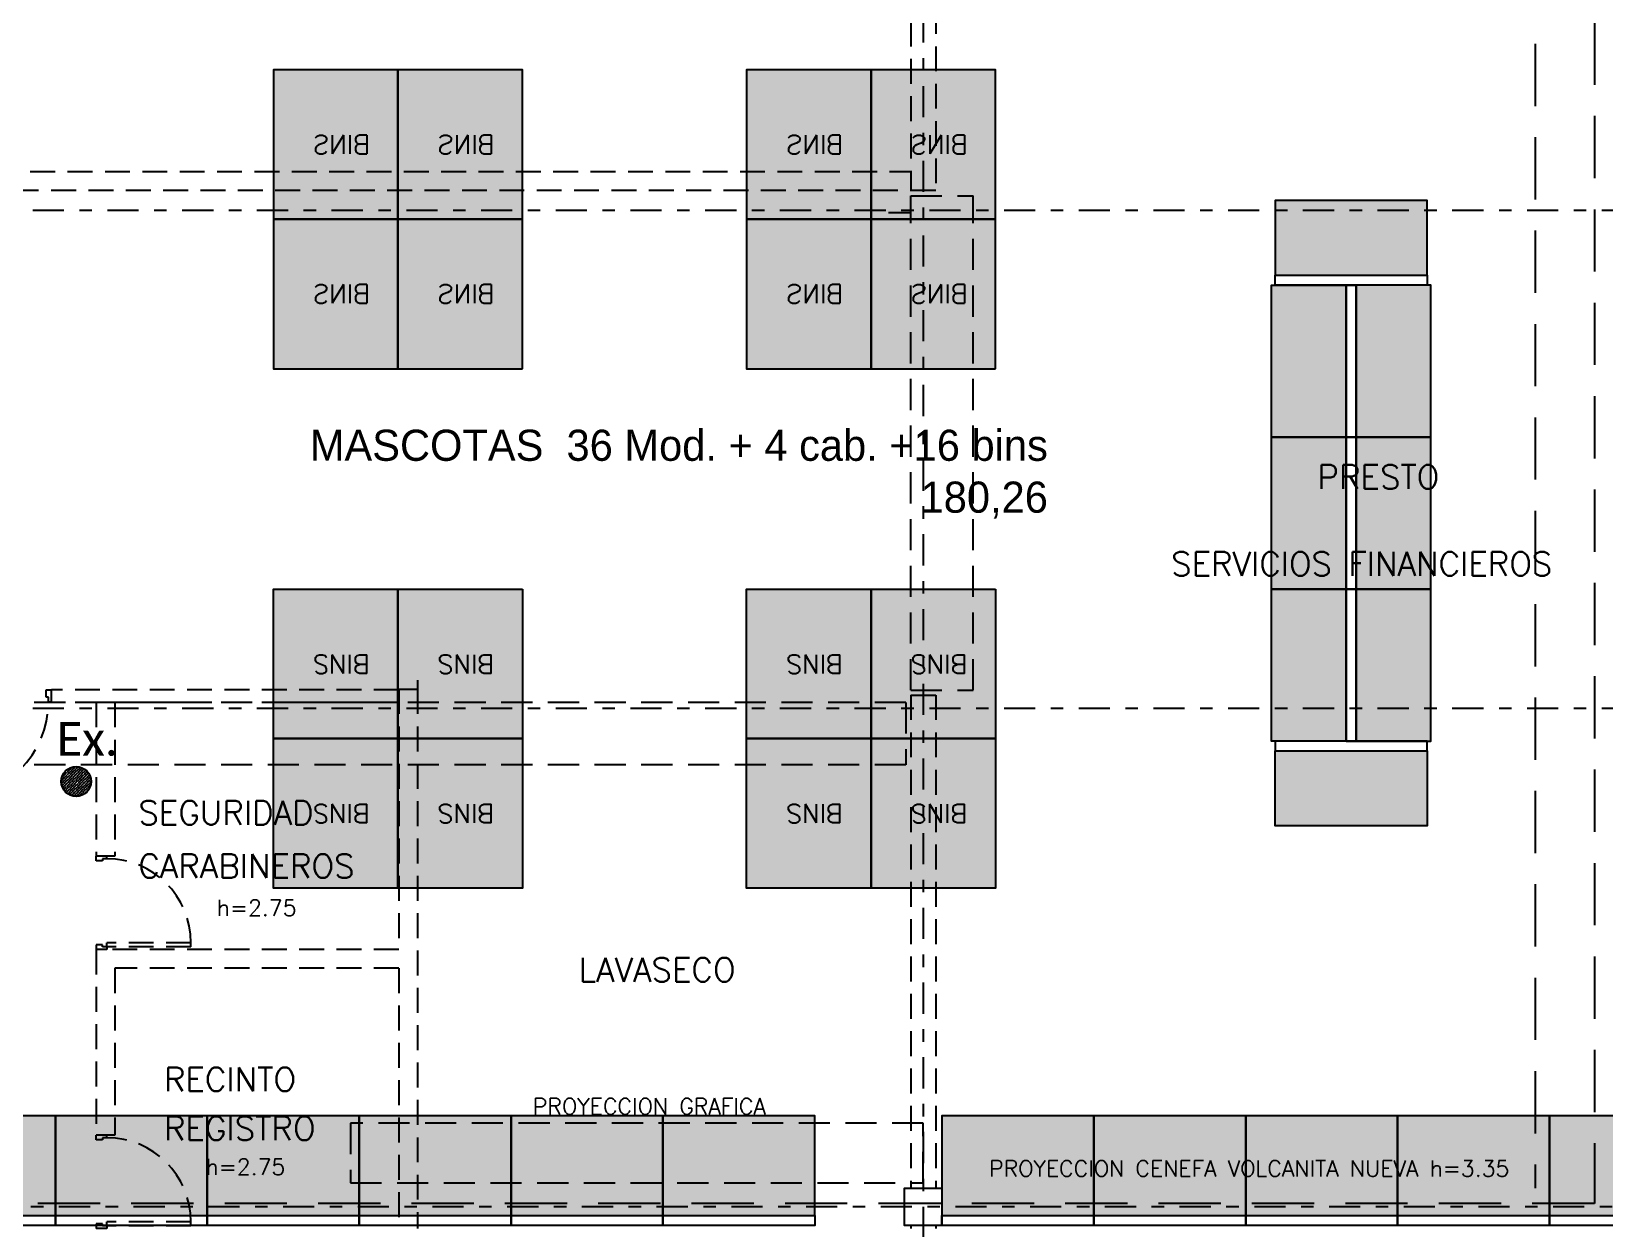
# Model space of a CAD drawing. Header units: millimetres. Extents: x 340 to 1003762, y 22 to 362022.
# Drawn here: x 444.99 to 457.62, y 34.17 to 43.78 of the extents above; entities that cross this region are included whole.
import ezdxf
from ezdxf.enums import TextEntityAlignment as Align
from ezdxf.xclip import XClip

# ---------------------------------------------------------------- set-up
doc = ezdxf.new("R2010")
doc.units = ezdxf.units.MM
doc.header["$XCLIPFRAME"] = 0
for name, pattern in [('LSBB_P_002 - PLANTA 1° NIVEL SALA DE VENTAS$0$000_ALTILLO PROPUESTA$0$HIDDEN', [0.375, 0.25, -0.125]), ('LSBB_P_002 - PLANTA 1° NIVEL SALA DE VENTAS$0$DASHDOT2', [0.5, 0.25, -0.125, 0, -0.125]), ('LSBB_P_002 - PLANTA 1° NIVEL SALA DE VENTAS$0$DASHED', [0.75, 0.5, -0.25]), ('LSBB_P_002 - PLANTA 1° NIVEL SALA DE VENTAS$0$HIDDEN', [0.375, 0.25, -0.125])]:
    doc.linetypes.add(name, pattern=pattern)
for name, color, linetype in [('LSBB_P_002 - PLANTA 1° NIVEL SALA DE VENTAS$0$A-DEMOLICIONES', 30, 'LSBB_P_002 - PLANTA 1° NIVEL SALA DE VENTAS$0$DASHED'), ('LSBB_P_002 - PLANTA 1° NIVEL SALA DE VENTAS$0$A-GONDOLAS', 1, 'Continuous'), ('LSBB_P_002 - PLANTA 1° NIVEL SALA DE VENTAS$0$A-LAYOUT', 7, 'Continuous'), ('LSBB_P_002 - PLANTA 1° NIVEL SALA DE VENTAS$0$A-SALA-HATCH-MASCOTA', 90, 'Continuous'), ('LSBB_P_002 - PLANTA 1° NIVEL SALA DE VENTAS$0$A-SALA-MUEB-ESPC', 1, 'Continuous'), ('LSBB_P_002 - PLANTA 1° NIVEL SALA DE VENTAS$0$A-TEXTO SV', 2, 'LSBB_P_002 - PLANTA 1° NIVEL SALA DE VENTAS$0$DASHDOT2'), ('LSBB_P_002 - PLANTA 1° NIVEL SALA DE VENTAS$0$CENEFA', 6, 'LSBB_P_002 - PLANTA 1° NIVEL SALA DE VENTAS$0$HIDDEN'), ('LSBB_P_002 - PLANTA 1° NIVEL SALA DE VENTAS$0$EJES', 8, 'LSBB_P_002 - PLANTA 1° NIVEL SALA DE VENTAS$0$DASHDOT2'), ('LSBB_P_002 - PLANTA 1° NIVEL SALA DE VENTAS$0$ESTRUCTURA', 5, 'Continuous'), ('LSBB_P_002 - PLANTA 1° NIVEL SALA DE VENTAS$0$MUROS', 5, 'Continuous'), ('LSBB_P_002 - PLANTA 1° NIVEL SALA DE VENTAS$0$N- EXTINTOR O RH', 1, 'Continuous'), ('LSBB_P_002 - PLANTA 1° NIVEL SALA DE VENTAS$0$TEXTO LAYOUT', 2, 'Continuous'), ('XREF', 7, 'Continuous')]:
    doc.layers.add(name, color=color, linetype=linetype)
doc.styles.add('LSBB_P_002 - PLANTA 1° NIVEL SALA DE VENTAS$0$1208_Sala de Ventas$0$ARQ', font='SIMPLEX.shx')
doc.styles.add('LSBB_P_002 - PLANTA 1° NIVEL SALA DE VENTAS$0$LAYOUT$0$REF-LAYOUT N+0.00 E 03$0$REF-LAYOUT N+0.00 E 02$0$Walmart_CENTURY GOTHIC', font='GOTHIC.TTF')
doc.styles.add('LSBB_P_002 - PLANTA 1° NIVEL SALA DE VENTAS$0$REF-LAYOUT-19$0$REF-LAYOUT-13$0$ROMANS', font='romans', dxfattribs={"height": 52})
doc.styles.add('LSBB_P_002 - PLANTA 1° NIVEL SALA DE VENTAS$0$ROMANS', font='romans')
doc.styles.add('LSBB_P_002 - PLANTA 1° NIVEL SALA DE VENTAS$0$STANDARD', font='txt')

# ---------------------------------------------------------------- blocks, each defined once
blk = doc.blocks.new('LSBB_P_002 - PLANTA 1° NIVEL SALA DE VENTAS$0$REF-LAYOUT N+0.00 E 03$0$REF-LAYOUT N+0.00 E 02$0$G. 122 X 80')
blk.add_hatch(color=256).paths.add_polyline_path([(6126.905, -1125.453), (6126.905, -1126.253), (6128.125, -1126.253), (6128.125, -1125.453)])
at = {"layer": 'LSBB_P_002 - PLANTA 1° NIVEL SALA DE VENTAS$0$A-GONDOLAS', "ltscale": 3}
for points in [[(6126.905, -1125.453), (6126.905, -1125.453), (6126.905, -1126.253), (6128.125, -1126.253), (6128.125, -1125.453), (6126.905, -1125.453)], [(6126.905, -1126.333), (6126.905, -1126.333), (6126.905, -1126.253), (6128.125, -1126.253), (6128.125, -1126.333), (6126.905, -1126.333)]]:
    blk.add_lwpolyline(points, dxfattribs=at)
blk = doc.blocks.new('LSBB_P_002 - PLANTA 1° NIVEL SALA DE VENTAS$0$1208_Sala de Ventas$0$BINS')
h = blk.add_hatch(color=256)
h.dxf.hatch_style = 1
h.paths.add_polyline_path([(6149.929, -1161.864), (6149.929, -1163.064), (6148.929, -1163.064), (6148.929, -1161.864)])
at = {"layer": 'LSBB_P_002 - PLANTA 1° NIVEL SALA DE VENTAS$0$A-SALA-MUEB-ESPC'}
blk.add_lwpolyline([(6149.929, -1161.864), (6149.929, -1163.064), (6148.929, -1163.064), (6148.929, -1161.864)], close=True, dxfattribs=at)
at = {"layer": 'LSBB_P_002 - PLANTA 1° NIVEL SALA DE VENTAS$0$A-SALA-MUEB-ESPC', "style": 'LSBB_P_002 - PLANTA 1° NIVEL SALA DE VENTAS$0$1208_Sala de Ventas$0$ARQ'}
blk.add_text('BINS', height=0.15, rotation=180, dxfattribs=at).set_placement((6149.704, -1162.39))
blk = doc.blocks.new('LSBB_P_002 - PLANTA 1° NIVEL SALA DE VENTAS$0$LAYOUT$0$G. 122 X 60')
h = blk.add_hatch(color=256)
h.dxf.hatch_style = 1
h.paths.add_polyline_path([(-0.005, 0), (0.595, 0), (0.595, 1.22), (-0.005, 1.22)])
at = {"layer": 'LSBB_P_002 - PLANTA 1° NIVEL SALA DE VENTAS$0$A-GONDOLAS'}
for points in [[(-0.005, 0), (-0.085, 0), (-0.085, 1.22), (-0.005, 1.22)], [(-0.005, 0), (0.595, 0), (0.595, 1.22), (-0.005, 1.22)]]:
    blk.add_lwpolyline(points, close=True, dxfattribs=at)
blk = doc.blocks.new('LSBB_P_002 - PLANTA 1° NIVEL SALA DE VENTAS$0$SVLY')
at = {"layer": 'LSBB_P_002 - PLANTA 1° NIVEL SALA DE VENTAS$0$A-SALA-HATCH-MASCOTA'}
for name, p, xscale, rotation in [('LSBB_P_002 - PLANTA 1° NIVEL SALA DE VENTAS$0$1208_Sala de Ventas$0$BINS', (-5086.709, -904.768), -1, 180), ('LSBB_P_002 - PLANTA 1° NIVEL SALA DE VENTAS$0$1208_Sala de Ventas$0$BINS', (-5085.709, -904.768), -1, 180), ('LSBB_P_002 - PLANTA 1° NIVEL SALA DE VENTAS$0$1208_Sala de Ventas$0$BINS', (-5082.909, -904.768), -1, 180), ('LSBB_P_002 - PLANTA 1° NIVEL SALA DE VENTAS$0$1208_Sala de Ventas$0$BINS', (-5081.909, -904.768), -1, 180), ('LSBB_P_002 - PLANTA 1° NIVEL SALA DE VENTAS$0$1208_Sala de Ventas$0$BINS', (-5086.709, -905.968), -1, 180), ('LSBB_P_002 - PLANTA 1° NIVEL SALA DE VENTAS$0$1208_Sala de Ventas$0$BINS', (-5085.709, -905.968), -1, 180), ('LSBB_P_002 - PLANTA 1° NIVEL SALA DE VENTAS$0$1208_Sala de Ventas$0$BINS', (-5082.909, -905.968), -1, 180), ('LSBB_P_002 - PLANTA 1° NIVEL SALA DE VENTAS$0$1208_Sala de Ventas$0$BINS', (-5081.909, -905.968), -1, 180), ('LSBB_P_002 - PLANTA 1° NIVEL SALA DE VENTAS$0$LAYOUT$0$G. 122 X 60', (1070.831, 255.346), -0.9999999999999987, 0.0002745111669177908), ('LSBB_P_002 - PLANTA 1° NIVEL SALA DE VENTAS$0$LAYOUT$0$G. 122 X 60', (1070.831, 254.126), -0.9999999999999987, 0.0002745111669177908), ('LSBB_P_002 - PLANTA 1° NIVEL SALA DE VENTAS$0$LAYOUT$0$G. 122 X 60', (1070.831, 252.906), -0.9999999999999987, 0.0002745111669177908), ('LSBB_P_002 - PLANTA 1° NIVEL SALA DE VENTAS$0$LAYOUT$0$G. 122 X 60', (1071.486, 252.821), -1, 90.00027451116692)]:
    blk.add_blockref(name, p, dxfattribs=dict(at, xscale=xscale, rotation=rotation))
for p, rotation in [((1071.486, 256.651), 90.00027451116698), ((1070.921, 255.346), 0.0002745111669562708), ((1070.921, 254.126), 0.0002745111669562708), ((1070.921, 252.906), 0.0002745111669562708)]:
    blk.add_blockref('LSBB_P_002 - PLANTA 1° NIVEL SALA DE VENTAS$0$LAYOUT$0$G. 122 X 60', p, dxfattribs=dict(at, rotation=rotation))
for name, p in [('LSBB_P_002 - PLANTA 1° NIVEL SALA DE VENTAS$0$1208_Sala de Ventas$0$BINS', (-5086.709, 1415.989)), ('LSBB_P_002 - PLANTA 1° NIVEL SALA DE VENTAS$0$1208_Sala de Ventas$0$BINS', (-5085.709, 1415.989)), ('LSBB_P_002 - PLANTA 1° NIVEL SALA DE VENTAS$0$1208_Sala de Ventas$0$BINS', (-5082.909, 1415.989)), ('LSBB_P_002 - PLANTA 1° NIVEL SALA DE VENTAS$0$1208_Sala de Ventas$0$BINS', (-5081.909, 1415.989)), ('LSBB_P_002 - PLANTA 1° NIVEL SALA DE VENTAS$0$1208_Sala de Ventas$0$BINS', (-5086.709, 1414.789)), ('LSBB_P_002 - PLANTA 1° NIVEL SALA DE VENTAS$0$1208_Sala de Ventas$0$BINS', (-5085.709, 1414.789)), ('LSBB_P_002 - PLANTA 1° NIVEL SALA DE VENTAS$0$1208_Sala de Ventas$0$BINS', (-5082.909, 1414.789)), ('LSBB_P_002 - PLANTA 1° NIVEL SALA DE VENTAS$0$1208_Sala de Ventas$0$BINS', (-5081.909, 1414.789)), ('LSBB_P_002 - PLANTA 1° NIVEL SALA DE VENTAS$0$REF-LAYOUT N+0.00 E 03$0$REF-LAYOUT N+0.00 E 02$0$G. 122 X 80', (-5067.656, 1375.349)), ('LSBB_P_002 - PLANTA 1° NIVEL SALA DE VENTAS$0$REF-LAYOUT N+0.00 E 03$0$REF-LAYOUT N+0.00 E 02$0$G. 122 X 80', (-5066.436, 1375.349)), ('LSBB_P_002 - PLANTA 1° NIVEL SALA DE VENTAS$0$REF-LAYOUT N+0.00 E 03$0$REF-LAYOUT N+0.00 E 02$0$G. 122 X 80', (-5065.216, 1375.349)), ('LSBB_P_002 - PLANTA 1° NIVEL SALA DE VENTAS$0$REF-LAYOUT N+0.00 E 03$0$REF-LAYOUT N+0.00 E 02$0$G. 122 X 80', (-5063.996, 1375.349)), ('LSBB_P_002 - PLANTA 1° NIVEL SALA DE VENTAS$0$REF-LAYOUT N+0.00 E 03$0$REF-LAYOUT N+0.00 E 02$0$G. 122 X 80', (-5062.776, 1375.349)), ('LSBB_P_002 - PLANTA 1° NIVEL SALA DE VENTAS$0$REF-LAYOUT N+0.00 E 03$0$REF-LAYOUT N+0.00 E 02$0$G. 122 X 80', (-5061.556, 1375.349)), ('LSBB_P_002 - PLANTA 1° NIVEL SALA DE VENTAS$0$REF-LAYOUT N+0.00 E 03$0$REF-LAYOUT N+0.00 E 02$0$G. 122 X 80', (-5059.316, 1375.349)), ('LSBB_P_002 - PLANTA 1° NIVEL SALA DE VENTAS$0$REF-LAYOUT N+0.00 E 03$0$REF-LAYOUT N+0.00 E 02$0$G. 122 X 80', (-5058.096, 1375.349)), ('LSBB_P_002 - PLANTA 1° NIVEL SALA DE VENTAS$0$REF-LAYOUT N+0.00 E 03$0$REF-LAYOUT N+0.00 E 02$0$G. 122 X 80', (-5056.876, 1375.349)), ('LSBB_P_002 - PLANTA 1° NIVEL SALA DE VENTAS$0$REF-LAYOUT N+0.00 E 03$0$REF-LAYOUT N+0.00 E 02$0$G. 122 X 80', (-5055.656, 1375.349)), ('LSBB_P_002 - PLANTA 1° NIVEL SALA DE VENTAS$0$REF-LAYOUT N+0.00 E 03$0$REF-LAYOUT N+0.00 E 02$0$G. 122 X 80', (-5054.436, 1375.349))]:
    blk.add_blockref(name, p, dxfattribs=at)
at = {"layer": 'LSBB_P_002 - PLANTA 1° NIVEL SALA DE VENTAS$0$A-TEXTO SV', "insert": (1068.44, 254.693), "char_height": 0.25, "width": 6.6759, "attachment_point": 9, "style": 'LSBB_P_002 - PLANTA 1° NIVEL SALA DE VENTAS$0$LAYOUT$0$REF-LAYOUT N+0.00 E 03$0$REF-LAYOUT N+0.00 E 02$0$Walmart_CENTURY GOTHIC'}
blk.add_mtext('MASCOTAS  36 Mod. + 4 cab. +16 bins\\P180,26', dxfattribs=at)
blk = doc.blocks.new('LSBB_P_002 - PLANTA 1° NIVEL SALA DE VENTAS$0$A$C733336A8')
at = {"layer": 'LSBB_P_002 - PLANTA 1° NIVEL SALA DE VENTAS$0$N- EXTINTOR O RH', "linetype": 'ByBlock'}
h = blk.add_hatch(dxfattribs=at)
h.set_pattern_fill('ANSI36,_I', color=256, scale=0.126, style=2)
h.set_pattern_definition([(45, (8652.443333, -21254.299438), (0.008352698853, 0.03062656246), [0.039375, -0.007875, 0, -0.007875])])
edge = h.paths.add_edge_path()
edge.add_arc((0.172, 0.12), 0.12, 0, 360)
at = {"layer": 'LSBB_P_002 - PLANTA 1° NIVEL SALA DE VENTAS$0$N- EXTINTOR O RH'}
blk.add_circle((0.172, 0.12), 0.12, dxfattribs=at)
at = {"layer": 'LSBB_P_002 - PLANTA 1° NIVEL SALA DE VENTAS$0$N- EXTINTOR O RH', "insert": (0.262, 0.46), "char_height": 0.27, "width": 6.00887, "attachment_point": 5, "style": 'LSBB_P_002 - PLANTA 1° NIVEL SALA DE VENTAS$0$STANDARD'}
blk.add_mtext('{\\fCalibri|b0|i0|c0|p34;Ex.}', dxfattribs=at)
blk = doc.blocks.new('LSBB_P_002 - PLANTA 1° NIVEL SALA DE VENTAS$0$EXTINTORES EXISTENTES')
at = {"layer": 'LSBB_P_002 - PLANTA 1° NIVEL SALA DE VENTAS$0$N- EXTINTOR O RH', "color": 20}
blk.add_blockref('LSBB_P_002 - PLANTA 1° NIVEL SALA DE VENTAS$0$A$C733336A8', (860.384, 252.458), dxfattribs=at)
blk = doc.blocks.new('LSBB_P_002 - PLANTA 1° NIVEL SALA DE VENTAS$0$DEMOL')
at = {"layer": 'LSBB_P_002 - PLANTA 1° NIVEL SALA DE VENTAS$0$A-DEMOLICIONES', "linetype": 'LSBB_P_002 - PLANTA 1° NIVEL SALA DE VENTAS$0$000_ALTILLO PROPUESTA$0$HIDDEN', "ltscale": 0.8}
for p, q in [((1067.339, 261.385), (1067.339, 257.329)), ((1067.539, 261.185), (1067.539, 257.329)), ((1055.468, 257.479), (1067.339, 257.479)), ((1055.335, 257.329), (1067.489, 257.329)), ((1067.339, 257.329), (1067.539, 257.329)), ((1060.394, 253.316), (1060.437, 253.316)), ((1060.394, 253.258), (1060.394, 253.316)), ((1060.437, 253.22), (1060.437, 253.316)), ((1063.227, 253.316), (1060.437, 253.316)), ((1063.227, 253.323), (1063.227, 251.232)), ((1063.227, 253.323), (1063.377, 253.323)), ((1063.377, 253.396), (1063.377, 253.216)), ((1063.377, 253.323), (1063.377, 248.991)), ((1060.413, 253.258), (1060.394, 253.258)), ((1060.413, 253.22), (1060.413, 253.258)), ((1060.413, 253.22), (1060.437, 253.22)), ((1063.227, 253.216), (1060.437, 253.216)), ((1060.798, 253.216), (1060.798, 251.982)), ((1060.948, 253.216), (1060.948, 251.982)), ((1067.339, 253.275), (1067.539, 253.275)), ((1067.339, 253.275), (1067.339, 249.316)), ((1067.539, 253.275), (1067.539, 249.316)), ((1060.798, 251.944), (1060.798, 251.982)), ((1060.882, 251.982), (1060.798, 251.982)), ((1060.948, 251.982), (1060.798, 251.982)), ((1060.848, 251.944), (1060.798, 251.944)), ((1060.848, 251.96), (1060.848, 251.944)), ((1060.882, 251.96), (1060.848, 251.96)), ((1060.882, 251.96), (1060.882, 251.982)), ((1060.882, 251.253), (1060.882, 251.285)), ((1061.558, 251.285), (1060.882, 251.285)), ((1061.558, 251.253), (1061.558, 251.285)), ((1060.848, 251.27), (1060.798, 251.27)), ((1060.798, 251.27), (1060.798, 251.232)), ((1060.798, 251.232), (1060.798, 249.741)), ((1060.882, 251.232), (1060.798, 251.232)), ((1063.227, 251.232), (1060.798, 251.232)), ((1060.848, 251.253), (1060.848, 251.27)), ((1060.882, 251.253), (1060.848, 251.253)), ((1060.882, 251.253), (1060.882, 251.232)), ((1060.882, 251.253), (1060.882, 251.232)), ((1061.558, 251.253), (1060.882, 251.253)), ((1060.948, 251.082), (1060.948, 249.741)), ((1063.227, 251.082), (1060.948, 251.082)), ((1063.227, 251.082), (1063.227, 248.991)), ((1060.798, 249.703), (1060.798, 249.741)), ((1060.882, 249.741), (1060.798, 249.741)), ((1060.948, 249.741), (1060.798, 249.741)), ((1060.848, 249.703), (1060.798, 249.703)), ((1060.848, 249.719), (1060.848, 249.703)), ((1060.882, 249.719), (1060.848, 249.719)), ((1060.882, 249.719), (1060.882, 249.741)), ((1060.848, 249.029), (1060.798, 249.029)), ((1060.798, 249.029), (1060.798, 248.991)), ((1060.848, 249.012), (1060.848, 249.029)), ((1060.882, 249.012), (1060.848, 249.012)), ((1060.882, 249.012), (1060.882, 249.044)), ((1061.558, 249.044), (1060.882, 249.044)), ((1060.882, 249.012), (1060.882, 248.991)), ((1060.882, 249.012), (1060.882, 248.991)), ((1061.558, 249.012), (1060.882, 249.012)), ((1061.558, 249.012), (1061.558, 249.044)), ((1060.882, 248.991), (1060.798, 248.991))]:
    blk.add_line(p, q, dxfattribs=at)
for centre, radius, start, end in [((1059.649, 253.22), 0.764, 270, 0), ((1060.882, 251.285), 0.676, 0, 90), ((1060.882, 249.044), 0.676, 0, 90)]:
    blk.add_arc(centre, radius, start, end, dxfattribs=at)
at = {"layer": 'LSBB_P_002 - PLANTA 1° NIVEL SALA DE VENTAS$0$A-DEMOLICIONES', "linetype": 'LSBB_P_002 - PLANTA 1° NIVEL SALA DE VENTAS$0$000_ALTILLO PROPUESTA$0$HIDDEN', "ltscale": 0.8, "style": 'LSBB_P_002 - PLANTA 1° NIVEL SALA DE VENTAS$0$ROMANS'}
for s, p in [('PRESTO', (1070.605, 254.931)), ('SERVICIOS FINANCIEROS', (1069.43, 254.233)), ('SEGURIDAD', (1061.136, 252.234)), ('CARABINEROS', (1061.136, 251.806)), ('LAVASECO', (1064.673, 250.973)), ('RECINTO', (1061.341, 250.093)), ('REGISTRO', (1061.341, 249.699))]:
    blk.add_text(s, height=0.192, dxfattribs=at).set_placement(p)
at = {"layer": 'LSBB_P_002 - PLANTA 1° NIVEL SALA DE VENTAS$0$A-DEMOLICIONES', "linetype": 'LSBB_P_002 - PLANTA 1° NIVEL SALA DE VENTAS$0$000_ALTILLO PROPUESTA$0$HIDDEN', "ltscale": 0.8, "style": 'LSBB_P_002 - PLANTA 1° NIVEL SALA DE VENTAS$0$REF-LAYOUT-19$0$REF-LAYOUT-13$0$ROMANS'}
for p in [(1062.086, 251.501), (1061.996, 249.421)]:
    blk.add_text('h=2.75', height=0.13, dxfattribs=at).set_placement(p, align=Align.CENTER)
blk = doc.blocks.new('LSBB_P_002 - PLANTA 1° NIVEL SALA DE VENTAS', base_point=(223.57, 14.22))
at = {"layer": 'LSBB_P_002 - PLANTA 1° NIVEL SALA DE VENTAS$0$CENEFA', "color": 7, "ltscale": 2}
blk.add_line((872.354, 263.005), (872.354, 249.316), dxfattribs=at)
at = {"layer": 'LSBB_P_002 - PLANTA 1° NIVEL SALA DE VENTAS$0$CENEFA', "color": 7}
for p, q in [((867.339, 257.149), (867.159, 257.149)), ((867.439, 249.837), (862.839, 249.837)), ((862.839, 249.837), (862.839, 249.357)), ((867.439, 249.837), (862.839, 249.837)), ((862.839, 249.837), (862.839, 249.357)), ((867.439, 249.357), (867.439, 249.837)), ((867.439, 249.357), (867.439, 249.837)), ((862.839, 249.357), (867.439, 249.357)), ((862.839, 249.357), (867.439, 249.357))]:
    blk.add_line(p, q, dxfattribs=at)
at = {"layer": 'LSBB_P_002 - PLANTA 1° NIVEL SALA DE VENTAS$0$CENEFA', "color": 7, "ltscale": 2}
blk.add_lwpolyline([(795.614, 253.396), (795.614, 257.716), (795.839, 257.716), (795.839, 258.156), (798.427, 258.156), (798.427, 257.917), (798.579, 257.917), (798.579, 263.416), (795.694, 263.416), (795.694, 296.926), (872.829, 296.926), (872.829, 249.191), (859.149, 249.191), (859.149, 250.068), (855.802, 250.068), (855.802, 257.679), (849.185, 257.679), (849.185, 262.955), (848.659, 262.955), (848.659, 257.129), (855.289, 257.129), (855.289, 253.396)], close=True, dxfattribs=at)
at = {"layer": 'LSBB_P_002 - PLANTA 1° NIVEL SALA DE VENTAS$0$EJES'}
for p, q in [((867.439, 330.166), (867.439, 242.519)), ((879.738, 257.166), (769.057, 257.166)), ((879.738, 253.166), (769.057, 253.166)), ((878.748, 249.166), (769.057, 249.166))]:
    blk.add_line(p, q, dxfattribs=at)
at = {"layer": 'LSBB_P_002 - PLANTA 1° NIVEL SALA DE VENTAS$0$ESTRUCTURA'}
blk.add_lwpolyline([(867.589, 249.316), (867.589, 249.016), (867.289, 249.016), (867.289, 249.316)], close=True, dxfattribs=at)
at = {"layer": 'LSBB_P_002 - PLANTA 1° NIVEL SALA DE VENTAS$0$MUROS', "color": 8, "linetype": 'LSBB_P_002 - PLANTA 1° NIVEL SALA DE VENTAS$0$HIDDEN'}
for p, q in [((867.339, 253.314), (867.339, 257.285)), ((867.339, 257.285), (867.839, 257.285)), ((867.839, 253.314), (867.839, 257.285)), ((867.339, 253.314), (867.839, 253.314)), ((867.3, 253.216), (859.617, 253.216)), ((867.3, 253.216), (859.617, 253.216)), ((867.3, 253.216), (867.3, 252.716)), ((867.3, 253.216), (867.3, 252.716)), ((867.3, 252.716), (859.617, 252.716)), ((867.3, 252.716), (859.617, 252.716))]:
    blk.add_line(p, q, dxfattribs=at)
at = {"layer": 'LSBB_P_002 - PLANTA 1° NIVEL SALA DE VENTAS$0$MUROS'}
for p, q in [((867.339, 249.016), (867.339, 248.991)), ((867.539, 249.016), (867.539, 248.991))]:
    blk.add_line(p, q, dxfattribs=at)
at = {"layer": 'LSBB_P_002 - PLANTA 1° NIVEL SALA DE VENTAS$0$A-DEMOLICIONES'}
blk.add_blockref('LSBB_P_002 - PLANTA 1° NIVEL SALA DE VENTAS$0$DEMOL', (-200, 0), dxfattribs=at)
at = {"layer": 'LSBB_P_002 - PLANTA 1° NIVEL SALA DE VENTAS$0$A-LAYOUT', "color": 1}
blk.add_blockref('LSBB_P_002 - PLANTA 1° NIVEL SALA DE VENTAS$0$SVLY', (-200, 0), dxfattribs=at)
at = {"layer": 'LSBB_P_002 - PLANTA 1° NIVEL SALA DE VENTAS$0$N- EXTINTOR O RH'}
blk.add_blockref('LSBB_P_002 - PLANTA 1° NIVEL SALA DE VENTAS$0$EXTINTORES EXISTENTES', (0.08, 0.003), dxfattribs=at)
at = {"layer": 'LSBB_P_002 - PLANTA 1° NIVEL SALA DE VENTAS$0$TEXTO LAYOUT', "color": 2, "linetype": 'Continuous', "style": 'LSBB_P_002 - PLANTA 1° NIVEL SALA DE VENTAS$0$REF-LAYOUT-19$0$REF-LAYOUT-13$0$ROMANS'}
blk.add_text('PROYECCION GRAFICA', height=0.13, dxfattribs=at).set_placement((865.24, 249.907, -0.019), align=Align.CENTER)
blk.add_text('PROYECCION CENEFA VOLCANITA NUEVA h=3.35', height=0.13, dxfattribs=at).set_placement((867.968, 249.408))

msp = doc.modelspace()

# ---------------------------------------------------------------- block references
at = {"layer": 'XREF'}
ref = msp.add_blockref('LSBB_P_002 - PLANTA 1° NIVEL SALA DE VENTAS', (-191.719, -200.6), dxfattribs=at)
XClip(ref).set_block_clipping_path([(755.454857474, 236.6800249606), (887.3150098981, 333.6713636781)])

doc.saveas('drawing.dxf')
